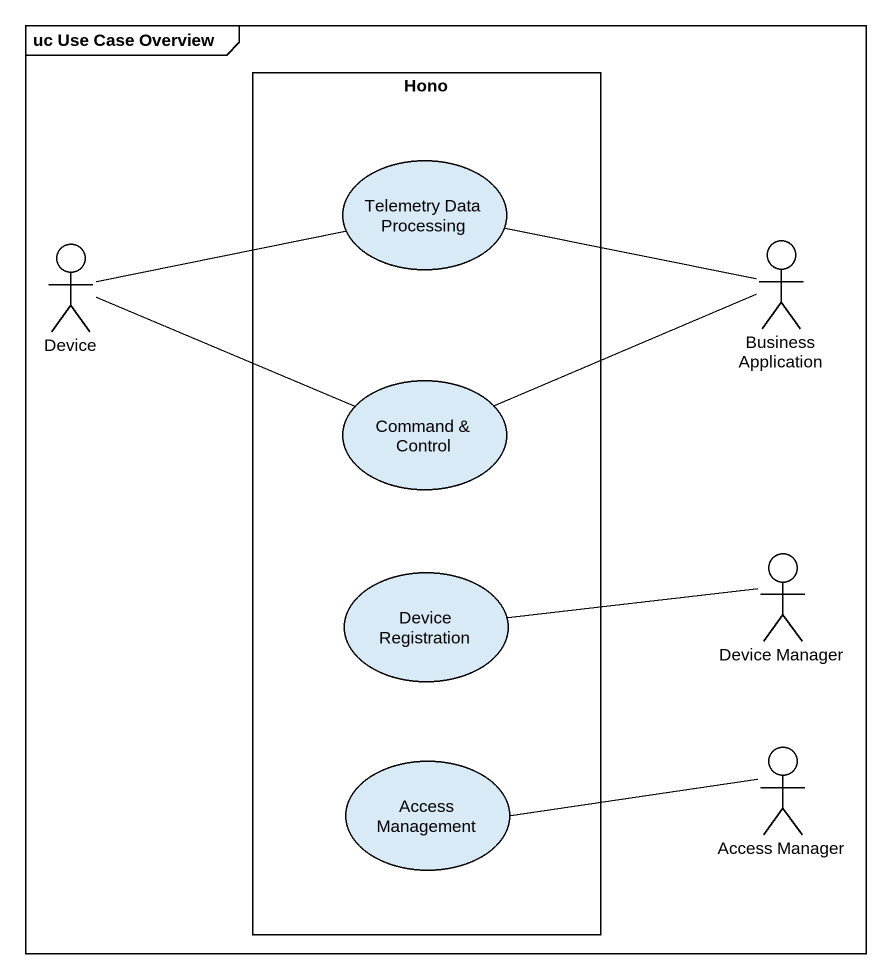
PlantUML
@startuml
mainframe uc Use Case Overview
rectangle Hono {
  usecase "Telemetry Data Processing" as Telemetry_Data_Processing
  usecase "Command & Control" as Command_Control
  usecase "Device Registration" as Device_Registration
  usecase "Access Management" as Access_Management
}
actor Device
actor "Business Application" as Business_Application
actor "Device Manager" as Device_Manager
actor "Access Manager" as Access_Manager
Device -right- Telemetry_Data_Processing
Device -right- Command_Control
Business_Application -left- Telemetry_Data_Processing
Business_Application -left- Command_Control
Device_Manager -left- Device_Registration
Access_Manager -left- Access_Management
@enduml
